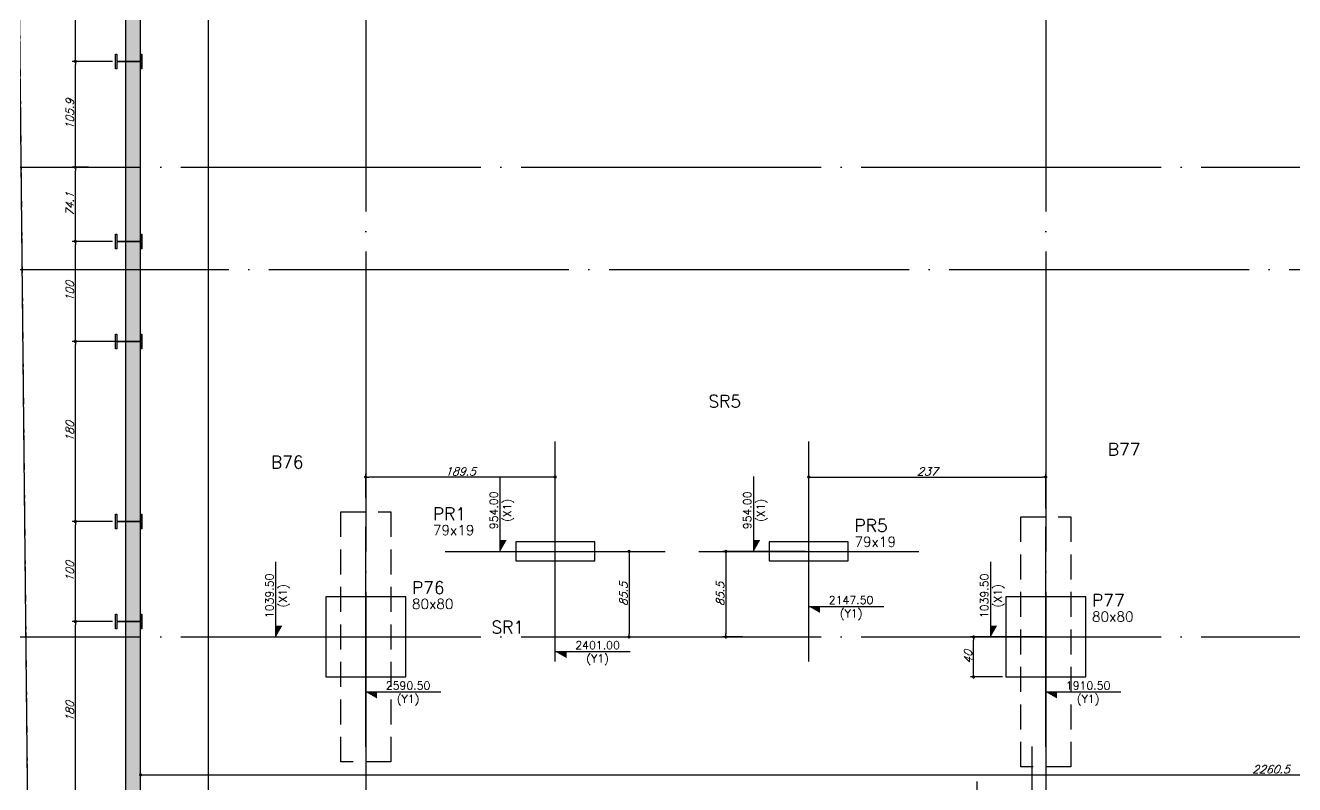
# Model space of a CAD drawing. Header units: millimetres. Extents: x -4281 to 5364, y -2128 to 2372.
# Drawn here: x -3640 to -2371, y -632 to 127 of the extents above; entities that cross this region are included whole.
import ezdxf
from ezdxf.enums import TextEntityAlignment as Align

# ---------------------------------------------------------------- set-up
doc = ezdxf.new("R2010")
doc.units = ezdxf.units.MM
doc.header["$LTSCALE"] = 50
for name, pattern in [('CONTINUO', [0, 0]), ('DASHED', [0.75, 0.5, -0.25]), ('EIXO', [6.8, 6, -0.4, 0, -0.4])]:
    doc.linetypes.add(name, pattern=pattern)
doc.layers.add('A-DETL-MBND', color=5, linetype='Continuous', lineweight=9)
for name, color, linetype in [('F-ATRIBUTO', 6, 'Continuous'), ('F-BLOCOS-NOME', 3, 'Continuous'), ('F-COTAS', 106, 'Continuous'), ('F-COTAS-ACUMU-1', 94, 'Continuous'), ('F-COTAS_PM', 106, 'Continuous'), ('F-DIVISA', 6, 'Continuous'), ('F-EIXO', 12, 'EIXO'), ('F-EIXOS-DET', 1, 'Continuous'), ('F-EST-COTA', 1, 'Continuous'), ('F-ESTACAS-BARRETE', 2, 'Continuous'), ('F-PILARES-DIM', 172, 'Continuous'), ('F-PILARES-HACH', 174, 'Continuous'), ('F-PILARES-N', 170, 'Continuous'), ('F-PILARES-NOME', 170, 'Continuous'), ('F-PM_EST', 1, 'Continuous'), ('F-SOLIDO-EST', 252, 'Continuous'), ('F-TEXTO', 6, 'Continuous'), ('F-VIGAS', 3, 'Continuous'), ('TG', 7, 'CONTINUO')]:
    doc.layers.add(name, color=color, linetype=linetype)
doc.styles.add('COTA', font='SIMPLEX.SHX')
doc.styles.add('CP-TEXT-INCL', font='romans.shx', dxfattribs={"oblique": 20})
doc.styles.add('MCP', font='romans.shx')
doc.styles.add('ROMANS', font='romans.shx')
doc.dimstyles.new('CP-COTAS-50', dxfattribs={"dimscale": 0.64, "dimtxt": 12.5, "dimasz": 5, "dimexe": 5, "dimexo": 5, "dimgap": 2.5, "dimtad": 1, "dimdec": 1, "dimdsep": 46, "dimtxsty": 'CP-TEXT-INCL', "dimblk1": 'DOT', "dimblk2": 'DOT', "dimsah": 1, "dimcen": 9, "dimclrd": 256, "dimclre": 256, "dimclrt": 256, "dimadec": 0, "dimazin": 0, "dimtfac": 1, "dimtdec": 1, "dimtmove": 2, "dimatfit": 3, "dimldrblk": 'DOT', "dimfxl": 0, "dimtolj": 1, "dimarcsym": 0})

# ---------------------------------------------------------------- blocks, each defined once
blk = doc.blocks.new('*U4')
at = {"layer": 'F-EIXO'}
blk.add_line((0, 0), (7285, 0), dxfattribs=at)
at = {"layer": 'F-TEXTO', "style": 'ROMANS'}
blk.add_attdef('EIXO', text='', height=17.5, dxfattribs=at).set_placement((-28.2072, 0), align=Align.MIDDLE_CENTER)
blk = doc.blocks.new('*U5')
at = {"layer": 'F-EIXO'}
blk.add_line((0, 0), (7197, 0), dxfattribs=at)
at = {"layer": 'F-TEXTO', "style": 'ROMANS'}
blk.add_attdef('EIXO', text='', height=17.5, dxfattribs=at).set_placement((-28.2072, 0), align=Align.MIDDLE_CENTER)
blk = doc.blocks.new('*U12')
at = {"layer": 'F-EIXO'}
blk.add_line((0, 0), (0, -3025), dxfattribs=at)
at = {"layer": 'F-TEXTO', "style": 'ROMANS'}
blk.add_attdef('EIXO', text='', height=17.5, rotation=360, dxfattribs=at).set_placement((0, 28.2072), align=Align.MIDDLE_CENTER)
blk = doc.blocks.new('*U505')
at = {"layer": 'F-EIXO'}
blk.add_line((0, 0), (0, -2950), dxfattribs=at)
at = {"layer": 'F-TEXTO', "style": 'ROMANS'}
blk.add_attdef('EIXO', text='', height=17.5, rotation=360, dxfattribs=at).set_placement((0, 28.2072), align=Align.MIDDLE_CENTER)
blk = doc.blocks.new('*U21')
at = {"color": 0}
for p, q in [((-53.606, -20.79), (-53.606, -19.29)), ((-51.81, -21.89), (-50.31, -21.89))]:
    blk.add_line(p, q, dxfattribs=at)
for points in [[(-53.606, -20.79), (-53.606, -20.563), (-53.476, -20.563), (-53.606, -20.563)], [(-51.81, -21.89), (-51.583, -21.89), (-51.583, -22.02), (-51.583, -21.89)]]:
    blk.add_solid(points, dxfattribs=at)
at = {"layer": 'F-EIXOS-DET'}
for p, q in [((-51.81, -22.99), (-51.81, -18.59)), ((-54.01, -20.79), (-49.61, -20.79))]:
    blk.add_line(p, q, dxfattribs=at)
at = {"layer": 'F-ATRIBUTO', "style": 'CP-TEXT-INCL', "oblique": 20, "flags": 1}
blk.add_attdef('ENCONTRO_EIXO', (-51.81, -20.79), '', height=0.05, dxfattribs=at)
blk.add_attdef('VALORMI', text='', height=0.05, dxfattribs=at).set_placement((-51.281, -20.927), align=Align.MIDDLE_CENTER)
at = {"layer": 'F-EST-COTA', "color": 2, "style": 'COTA', "flags": 1}
for tag, p in [('COTA_X', (-9.763, 0.589)), ('COTA_Y', (-9.785, 0.245))]:
    blk.add_attdef(tag, p, '', height=0.2, dxfattribs=at)
at = {"layer": 'F-EST-COTA', "color": 2, "style": 'COTA'}
blk.add_attdef('NOME_EIXO_X', text='', height=0.16, rotation=90, dxfattribs=at).set_placement((-53.546, -19.969), align=Align.TOP_CENTER)
blk.add_attdef('COTAX_CE-2', text='', height=0.16, rotation=90, dxfattribs=at).set_placement((-53.606, -19.969), align=Align.BOTTOM_CENTER)
blk.add_attdef('COTAY_CE-2', text='', height=0.16, dxfattribs=at).set_placement((-50.962, -21.89), align=Align.BOTTOM_CENTER)
blk.add_attdef('NOME_EIXO_Y', text='', height=0.16, dxfattribs=at).set_placement((-50.962, -21.95), align=Align.TOP_CENTER)
blk = doc.blocks.new('*U23')
at = {"color": 0}
for p, q in [((-49.12, -19.08), (-49.12, -17.58)), ((-48.02, -21.082), (-46.52, -21.082))]:
    blk.add_line(p, q, dxfattribs=at)
for points in [[(-49.12, -19.08), (-49.12, -18.853), (-48.99, -18.853), (-49.12, -18.853)], [(-48.02, -21.082), (-47.793, -21.082), (-47.793, -21.212), (-47.793, -21.082)]]:
    blk.add_solid(points, dxfattribs=at)
at = {"layer": 'F-EIXOS-DET'}
for p, q in [((-48.02, -21.28), (-48.02, -16.88)), ((-50.22, -19.08), (-45.82, -19.08))]:
    blk.add_line(p, q, dxfattribs=at)
at = {"layer": 'F-ATRIBUTO', "style": 'CP-TEXT-INCL', "oblique": 20, "flags": 1}
blk.add_attdef('ENCONTRO_EIXO', (-48.02, -19.08), '', height=0.05, dxfattribs=at)
blk.add_attdef('VALORMI', text='', height=0.05, dxfattribs=at).set_placement((-47.491, -19.217), align=Align.MIDDLE_CENTER)
at = {"layer": 'F-EST-COTA', "color": 2, "style": 'COTA', "flags": 1}
for tag, p in [('COTA_X', (-9.763, 0.589)), ('COTA_Y', (-9.785, 0.245))]:
    blk.add_attdef(tag, p, '', height=0.2, dxfattribs=at)
at = {"layer": 'F-EST-COTA', "color": 2, "style": 'COTA'}
blk.add_attdef('COTAX_CE-2', text='', height=0.16, rotation=90, dxfattribs=at).set_placement((-49.12, -18.259), align=Align.BOTTOM_CENTER)
blk.add_attdef('NOME_EIXO_X', text='', height=0.16, rotation=90, dxfattribs=at).set_placement((-49.06, -18.259), align=Align.TOP_CENTER)
blk.add_attdef('COTAY_CE-2', text='', height=0.16, dxfattribs=at).set_placement((-47.172, -21.082), align=Align.BOTTOM_CENTER)
blk.add_attdef('NOME_EIXO_Y', text='', height=0.16, dxfattribs=at).set_placement((-47.172, -21.142), align=Align.TOP_CENTER)
blk = doc.blocks.new('*U25')
at = {"color": 0}
for p, q in [((-44.05, -19.08), (-44.05, -17.58)), ((-42.95, -20.18), (-41.45, -20.18))]:
    blk.add_line(p, q, dxfattribs=at)
for points in [[(-44.05, -19.08), (-44.05, -18.853), (-43.92, -18.853), (-44.05, -18.853)], [(-42.95, -20.18), (-42.723, -20.18), (-42.723, -20.31), (-42.723, -20.18)]]:
    blk.add_solid(points, dxfattribs=at)
at = {"layer": 'F-EIXOS-DET'}
for p, q in [((-42.95, -21.28), (-42.95, -16.88)), ((-45.15, -19.08), (-40.75, -19.08))]:
    blk.add_line(p, q, dxfattribs=at)
at = {"layer": 'F-ATRIBUTO', "style": 'CP-TEXT-INCL', "oblique": 20, "flags": 1}
blk.add_attdef('ENCONTRO_EIXO', (-42.95, -19.08), '', height=0.05, dxfattribs=at)
blk.add_attdef('VALORMI', text='', height=0.05, dxfattribs=at).set_placement((-42.421, -19.217), align=Align.MIDDLE_CENTER)
at = {"layer": 'F-EST-COTA', "color": 2, "style": 'COTA', "flags": 1}
for tag, p in [('COTA_X', (-9.763, 0.589)), ('COTA_Y', (-9.785, 0.245))]:
    blk.add_attdef(tag, p, '', height=0.2, dxfattribs=at)
at = {"layer": 'F-EST-COTA', "color": 2, "style": 'COTA'}
blk.add_attdef('COTAX_CE-2', text='', height=0.16, rotation=90, dxfattribs=at).set_placement((-44.05, -18.259), align=Align.BOTTOM_CENTER)
blk.add_attdef('NOME_EIXO_X', text='', height=0.16, rotation=90, dxfattribs=at).set_placement((-43.99, -18.259), align=Align.TOP_CENTER)
blk.add_attdef('COTAY_CE-2', text='', height=0.16, dxfattribs=at).set_placement((-42.102, -20.18), align=Align.BOTTOM_CENTER)
blk.add_attdef('NOME_EIXO_Y', text='', height=0.16, dxfattribs=at).set_placement((-42.102, -20.24), align=Align.TOP_CENTER)
blk = doc.blocks.new('*U26')
at = {"color": 0}
for p, q in [((-39.58, -25.18), (-39.58, -23.68)), ((-38.48, -26.842), (-36.98, -26.842))]:
    blk.add_line(p, q, dxfattribs=at)
for points in [[(-39.58, -25.18), (-39.58, -24.953), (-39.45, -24.953), (-39.58, -24.953)], [(-38.48, -26.842), (-38.253, -26.842), (-38.253, -26.972), (-38.253, -26.842)]]:
    blk.add_solid(points, dxfattribs=at)
at = {"layer": 'F-EIXOS-DET'}
for p, q in [((-38.48, -27.38), (-38.48, -22.98)), ((-40.68, -25.18), (-36.28, -25.18))]:
    blk.add_line(p, q, dxfattribs=at)
at = {"layer": 'F-ATRIBUTO', "style": 'CP-TEXT-INCL', "oblique": 20, "flags": 1}
blk.add_attdef('ENCONTRO_EIXO', (-38.48, -25.18), '', height=0.05, dxfattribs=at)
blk.add_attdef('VALORMI', text='', height=0.05, dxfattribs=at).set_placement((-37.951, -25.317), align=Align.MIDDLE_CENTER)
at = {"layer": 'F-EST-COTA', "color": 2, "style": 'COTA', "flags": 1}
for tag, p in [('COTA_X', (-9.763, 0.589)), ('COTA_Y', (-9.785, 0.245))]:
    blk.add_attdef(tag, p, '', height=0.2, dxfattribs=at)
at = {"layer": 'F-EST-COTA', "color": 2, "style": 'COTA'}
blk.add_attdef('COTAX_CE-2', text='', height=0.16, rotation=90, dxfattribs=at).set_placement((-39.58, -24.359), align=Align.BOTTOM_CENTER)
blk.add_attdef('NOME_EIXO_X', text='', height=0.16, rotation=90, dxfattribs=at).set_placement((-39.52, -24.359), align=Align.TOP_CENTER)
blk.add_attdef('COTAY_CE-2', text='', height=0.16, dxfattribs=at).set_placement((-37.632, -26.842), align=Align.BOTTOM_CENTER)
blk.add_attdef('NOME_EIXO_Y', text='', height=0.16, dxfattribs=at).set_placement((-37.632, -26.902), align=Align.TOP_CENTER)
blk = doc.blocks.new('*U27')
at = {"color": 0}
for p, q in [((-39.31, -20.79), (-39.31, -19.29)), ((-38.21, -21.89), (-36.71, -21.89))]:
    blk.add_line(p, q, dxfattribs=at)
for points in [[(-39.31, -20.79), (-39.31, -20.563), (-39.18, -20.563), (-39.31, -20.563)], [(-38.21, -21.89), (-37.983, -21.89), (-37.983, -22.02), (-37.983, -21.89)]]:
    blk.add_solid(points, dxfattribs=at)
at = {"layer": 'F-EIXOS-DET'}
for p, q in [((-38.21, -22.99), (-38.21, -18.59)), ((-40.41, -20.79), (-36.01, -20.79))]:
    blk.add_line(p, q, dxfattribs=at)
at = {"layer": 'F-ATRIBUTO', "style": 'CP-TEXT-INCL', "oblique": 20, "flags": 1}
blk.add_attdef('ENCONTRO_EIXO', (-38.21, -20.79), '', height=0.05, dxfattribs=at)
blk.add_attdef('VALORMI', text='', height=0.05, dxfattribs=at).set_placement((-37.681, -20.927), align=Align.MIDDLE_CENTER)
at = {"layer": 'F-EST-COTA', "color": 2, "style": 'COTA', "flags": 1}
for tag, p in [('COTA_X', (-9.763, 0.589)), ('COTA_Y', (-9.785, 0.245))]:
    blk.add_attdef(tag, p, '', height=0.2, dxfattribs=at)
at = {"layer": 'F-EST-COTA', "color": 2, "style": 'COTA'}
blk.add_attdef('NOME_EIXO_X', text='', height=0.16, rotation=90, dxfattribs=at).set_placement((-39.25, -19.969), align=Align.TOP_CENTER)
blk.add_attdef('COTAX_CE-2', text='', height=0.16, rotation=90, dxfattribs=at).set_placement((-39.31, -19.969), align=Align.BOTTOM_CENTER)
blk.add_attdef('COTAY_CE-2', text='', height=0.16, dxfattribs=at).set_placement((-37.362, -21.89), align=Align.BOTTOM_CENTER)
blk.add_attdef('NOME_EIXO_Y', text='', height=0.16, dxfattribs=at).set_placement((-37.362, -21.95), align=Align.TOP_CENTER)
blk = doc.blocks.new('_DOT')
at = {"color": 0, "linetype": 'ByBlock'}
blk.add_line((-0.5, 0), (-1, 0), dxfattribs=at)
at = {"color": 0, "linetype": 'ByBlock', "const_width": 0.5}
blk.add_lwpolyline([(-0.25, 0, 1), (0.25, 0, 1)], format="xyb", close=True, dxfattribs=at)
blk = doc.blocks.new('*D195')
at = {"layer": 'DEFPOINTS', "color": 0, "transparency": 16777216}
for p in [(-2692.1, -484.5), (-2620, -484.5), (-2660, -524.5)]:
    blk.add_point(p, dxfattribs=at)
at = {"layer": 'F-COTAS', "lineweight": -2, "transparency": 16777216}
for p, q in [((-2623.2, -484.5), (-2695.3, -484.5)), ((-2692.1, -521.3), (-2692.1, -487.7)), ((-2663.2, -524.5), (-2695.3, -524.5))]:
    blk.add_line(p, q, dxfattribs=at)
at = {"layer": 'F-COTAS', "lineweight": -2, "transparency": 16777216, "xscale": 3.2, "yscale": 3.2, "zscale": 3.2}
for p, rotation in [((-2692.1, -484.5), 90), ((-2692.1, -524.5), 270)]:
    blk.add_blockref('_DOT', p, dxfattribs=dict(at, rotation=rotation))
at = {"layer": 'F-COTAS', "transparency": 16777216, "insert": (-2697.7, -504.5), "char_height": 8, "attachment_point": 5, "rotation": 90, "style": 'CP-TEXT-INCL'}
blk.add_mtext('\\A1;40', dxfattribs=at)
blk = doc.blocks.new('*D115')
at = {"layer": 'DEFPOINTS', "color": 0, "transparency": 16777216}
for p in [(-3110.5, -399), (-3060.2, -484.5), (-3036.6, -484.5)]:
    blk.add_point(p, dxfattribs=at)
at = {"layer": 'F-COTAS', "lineweight": -2, "transparency": 16777216}
for p, q in [((-3107.3, -399), (-3033.4, -399)), ((-3036.6, -402.2), (-3036.6, -481.3)), ((-3057, -484.5), (-3033.4, -484.5))]:
    blk.add_line(p, q, dxfattribs=at)
at = {"layer": 'F-COTAS', "lineweight": -2, "transparency": 16777216, "xscale": 3.2, "yscale": 3.2, "zscale": 3.2}
for p, rotation in [((-3036.6, -399), 90), ((-3036.6, -484.5), 270)]:
    blk.add_blockref('_DOT', p, dxfattribs=dict(at, rotation=rotation))
at = {"layer": 'F-COTAS', "transparency": 16777216, "insert": (-3042.2, -441.7), "char_height": 8, "attachment_point": 5, "rotation": 90, "style": 'CP-TEXT-INCL'}
blk.add_mtext('\\A1;85.5', dxfattribs=at)
blk = doc.blocks.new('*D116')
at = {"layer": 'DEFPOINTS', "color": 0, "transparency": 16777216}
for p in [(-3300, -324.6), (-3300, -349), (-3110.5, -399)]:
    blk.add_point(p, dxfattribs=at)
at = {"layer": 'F-COTAS', "lineweight": -2, "transparency": 16777216}
for p, q in [((-3300, -345.8), (-3300, -321.4)), ((-3113.7, -324.6), (-3296.8, -324.6)), ((-3110.5, -395.8), (-3110.5, -321.4))]:
    blk.add_line(p, q, dxfattribs=at)
at = {"layer": 'F-COTAS', "lineweight": -2, "transparency": 16777216, "xscale": 3.2, "yscale": 3.2, "zscale": 3.2, "rotation": 180}
blk.add_blockref('_DOT', (-3300, -324.6), dxfattribs=at)
at = {"layer": 'F-COTAS', "lineweight": -2, "transparency": 16777216, "xscale": 3.2, "yscale": 3.2, "zscale": 3.2}
blk.add_blockref('_DOT', (-3110.5, -324.6), dxfattribs=at)
at = {"layer": 'F-COTAS', "transparency": 16777216, "insert": (-3205.3, -319), "char_height": 8, "attachment_point": 5, "style": 'CP-TEXT-INCL'}
blk.add_mtext('\\A1;189.5', dxfattribs=at)
blk = doc.blocks.new('*D117')
at = {"layer": 'DEFPOINTS', "color": 0, "transparency": 16777216}
for p in [(-2620, -324.6), (-2620, -359.3), (-2857, -399)]:
    blk.add_point(p, dxfattribs=at)
at = {"layer": 'F-COTAS', "lineweight": -2, "transparency": 16777216}
for p, q in [((-2857, -395.8), (-2857, -321.4)), ((-2853.8, -324.6), (-2623.2, -324.6)), ((-2620, -356.1), (-2620, -321.4))]:
    blk.add_line(p, q, dxfattribs=at)
at = {"layer": 'F-COTAS', "lineweight": -2, "transparency": 16777216, "xscale": 3.2, "yscale": 3.2, "zscale": 3.2, "rotation": 180}
blk.add_blockref('_DOT', (-2857, -324.6), dxfattribs=at)
at = {"layer": 'F-COTAS', "lineweight": -2, "transparency": 16777216, "xscale": 3.2, "yscale": 3.2, "zscale": 3.2}
blk.add_blockref('_DOT', (-2620, -324.6), dxfattribs=at)
at = {"layer": 'F-COTAS', "transparency": 16777216, "insert": (-2738.5, -319), "char_height": 8, "attachment_point": 5, "style": 'CP-TEXT-INCL'}
blk.add_mtext('\\A1;237', dxfattribs=at)
blk = doc.blocks.new('*D118')
at = {"layer": 'DEFPOINTS', "color": 0, "transparency": 16777216}
for p in [(-2857, -399), (-2939.8, -484.5), (-2919.9, -484.5)]:
    blk.add_point(p, dxfattribs=at)
at = {"layer": 'F-COTAS', "lineweight": -2, "transparency": 16777216}
for p, q in [((-2860.2, -399), (-2943, -399)), ((-2939.8, -402.2), (-2939.8, -481.3)), ((-2923.1, -484.5), (-2943, -484.5))]:
    blk.add_line(p, q, dxfattribs=at)
at = {"layer": 'F-COTAS', "lineweight": -2, "transparency": 16777216, "xscale": 3.2, "yscale": 3.2, "zscale": 3.2}
for p, rotation in [((-2939.8, -399), 90), ((-2939.8, -484.5), 270)]:
    blk.add_blockref('_DOT', p, dxfattribs=dict(at, rotation=rotation))
at = {"layer": 'F-COTAS', "transparency": 16777216, "insert": (-2945.4, -441.7), "char_height": 8, "attachment_point": 5, "rotation": 90, "style": 'CP-TEXT-INCL'}
blk.add_mtext('\\A1;85.5', dxfattribs=at)
blk = doc.blocks.new('*D226')
at = {"layer": 'DEFPOINTS', "color": 0, "transparency": 16777216}
for p in [(-3900.4, 555), (-3898.8, 555), (-3630.8, -1353.1)]:
    blk.add_point(p, dxfattribs=at)
at = {"layer": 'F-COTAS', "lineweight": -2, "transparency": 16777216}
for p, q in [((-3902, 555), (-3903.6, 555)), ((-3900.4, -1349.9), (-3900.4, 551.8)), ((-3634, -1353.1), (-3903.6, -1353.1))]:
    blk.add_line(p, q, dxfattribs=at)
at = {"layer": 'F-COTAS', "lineweight": -2, "transparency": 16777216, "xscale": 3.2, "yscale": 3.2, "zscale": 3.2}
for p, rotation in [((-3900.4, 555), 90), ((-3900.4, -1353.1), 270)]:
    blk.add_blockref('_DOT', p, dxfattribs=dict(at, rotation=rotation))
at = {"layer": 'F-COTAS', "transparency": 16777216, "insert": (-3906, -399), "char_height": 8, "attachment_point": 5, "rotation": 90, "style": 'CP-TEXT-INCL'}
blk.add_mtext('\\A1;1908.1', dxfattribs=at)
blk = doc.blocks.new('A$C738E28E5')
at = {"layer": 'F-SOLIDO-EST'}
h = blk.add_hatch(color=256, dxfattribs=at)
h.dxf.hatch_style = 1
h.paths.add_polyline_path([(-1249.5, -524.5), (-1264.5, -524.5), (-1264.5, -919.5), (-3525, -919.5), (-3525, 1424), (-3299.5, 1649.5), (-3290, 1649.5), (-3290, 1664.5), (-3305.7, 1664.5), (-3540, 1430.2), (-3540, -934.5), (-1249.5, -934.5)])
blk = doc.blocks.new('A$C3CB31523')
at = {"layer": 'F-VIGAS'}
for points in [[(-3290, 6664.5), (-3305.7, 6664.5), (-3540, 6430.2), (-3540, 4065.5), (-1249.5, 4065.5), (-1249.5, 4475.5)], [(-1264.5, 4475.5), (-1264.5, 4080.5), (-3525, 4080.5), (-3525, 6424), (-3299.5, 6649.5), (-3290, 6649.5)]]:
    blk.add_lwpolyline(points, dxfattribs=at)
at = {"layer": 'F-SOLIDO-EST'}
blk.add_blockref('A$C738E28E5', (0, 5000), dxfattribs=at)
blk = doc.blocks.new('*D257')
at = {"layer": 'DEFPOINTS', "color": 0, "transparency": 16777216}
for p in [(-1264.5, -622.4), (-3525, -653.2), (-1264.5, -653.2)]:
    blk.add_point(p, dxfattribs=at)
at = {"layer": 'F-COTAS', "lineweight": -2, "transparency": 16777216}
for p, q in [((-3525, -650), (-3525, -619.2)), ((-1264.5, -650), (-1264.5, -619.2)), ((-3521.8, -622.4), (-1267.7, -622.4))]:
    blk.add_line(p, q, dxfattribs=at)
at = {"layer": 'F-COTAS', "lineweight": -2, "transparency": 16777216, "xscale": 3.2, "yscale": 3.2, "zscale": 3.2, "rotation": 180}
blk.add_blockref('_DOT', (-3525, -622.4), dxfattribs=at)
at = {"layer": 'F-COTAS', "lineweight": -2, "transparency": 16777216, "xscale": 3.2, "yscale": 3.2, "zscale": 3.2}
blk.add_blockref('_DOT', (-1264.5, -622.4), dxfattribs=at)
at = {"layer": 'F-COTAS', "transparency": 16777216, "insert": (-2394.8, -616.8), "char_height": 8, "attachment_point": 5, "style": 'CP-TEXT-INCL'}
blk.add_mtext('\\A1;2260.5', dxfattribs=at)
blk = doc.blocks.new('*D259')
at = {"layer": 'DEFPOINTS', "color": 0, "transparency": 16777216}
for p in [(-3525, 1424), (-3493.8, -919.5), (-3457.6, -919.5)]:
    blk.add_point(p, dxfattribs=at)
at = {"layer": 'F-COTAS', "lineweight": -2, "transparency": 16777216}
for p, q in [((-3521.8, 1424), (-3454.4, 1424)), ((-3457.6, 1420.8), (-3457.6, -916.3)), ((-3490.6, -919.5), (-3454.4, -919.5))]:
    blk.add_line(p, q, dxfattribs=at)
at = {"layer": 'F-COTAS', "lineweight": -2, "transparency": 16777216, "xscale": 3.2, "yscale": 3.2, "zscale": 3.2}
for p, rotation in [((-3457.6, 1424), 90), ((-3457.6, -919.5), 270)]:
    blk.add_blockref('_DOT', p, dxfattribs=dict(at, rotation=rotation))
at = {"layer": 'F-COTAS', "transparency": 16777216, "insert": (-3463.2, 252.2), "char_height": 8, "attachment_point": 5, "rotation": 90, "style": 'CP-TEXT-INCL'}
blk.add_mtext('\\A1;2343.5', dxfattribs=at)
blk = doc.blocks.new('Pilares W Gerdau - W250X38_5-590854-Térreo')
at = {"layer": 'F-PM_EST'}
for p, q in [((-7.35, 11.98), (-7.35, 13.1)), ((-7.35, 13.1), (7.35, 13.1)), ((-7.35, 13.1), (7.35, 13.1)), ((-7.35, 11.98), (-7.35, 13.1)), ((7.35, 13.1), (7.35, 11.98)), ((7.35, 13.1), (7.35, 11.98)), ((-0.33, 11.98), (-7.35, 11.98)), ((-0.33, 11.98), (-7.35, 11.98)), ((-0.33, -11.98), (-0.33, 11.98)), ((-0.33, -11.98), (-0.33, 11.98)), ((7.35, 11.98), (0.33, 11.98)), ((0.33, 11.98), (0.33, -11.98)), ((0.33, 11.98), (0.33, -11.98)), ((7.35, 11.98), (0.33, 11.98)), ((-7.35, -13.1), (-7.35, -11.98)), ((-7.35, -11.98), (-0.33, -11.98)), ((-7.35, -11.98), (-0.33, -11.98)), ((-7.35, -13.1), (-7.35, -11.98)), ((0.33, -11.98), (7.35, -11.98)), ((0.33, -11.98), (7.35, -11.98)), ((7.35, -11.98), (7.35, -13.1)), ((7.35, -11.98), (7.35, -13.1)), ((7.35, -13.1), (-7.35, -13.1)), ((7.35, -13.1), (-7.35, -13.1))]:
    blk.add_line(p, q, dxfattribs=at)
blk = doc.blocks.new('Pilares W Gerdau - W250X38_5-590579-Térreo')
at = {"layer": 'F-PM_EST'}
for p, q in [((-7.35, 11.98), (-7.35, 13.1)), ((-7.35, 13.1), (7.35, 13.1)), ((-7.35, 13.1), (7.35, 13.1)), ((-7.35, 11.98), (-7.35, 13.1)), ((7.35, 13.1), (7.35, 11.98)), ((7.35, 13.1), (7.35, 11.98)), ((-0.33, 11.98), (-7.35, 11.98)), ((-0.33, 11.98), (-7.35, 11.98)), ((-0.33, -11.98), (-0.33, 11.98)), ((-0.33, -11.98), (-0.33, 11.98)), ((7.35, 11.98), (0.33, 11.98)), ((0.33, 11.98), (0.33, -11.98)), ((0.33, 11.98), (0.33, -11.98)), ((7.35, 11.98), (0.33, 11.98)), ((-7.35, -13.1), (-7.35, -11.98)), ((-7.35, -11.98), (-0.33, -11.98)), ((-7.35, -11.98), (-0.33, -11.98)), ((-7.35, -13.1), (-7.35, -11.98)), ((0.33, -11.98), (7.35, -11.98)), ((0.33, -11.98), (7.35, -11.98)), ((7.35, -11.98), (7.35, -13.1)), ((7.35, -11.98), (7.35, -13.1)), ((7.35, -13.1), (-7.35, -13.1)), ((7.35, -13.1), (-7.35, -13.1))]:
    blk.add_line(p, q, dxfattribs=at)
blk = doc.blocks.new('*D341')
at = {"layer": 'DEFPOINTS', "color": 0, "transparency": 16777216}
for p in [(-3590.3, -89.1), (-3550, -89.1), (-3537.2, -189.1)]:
    blk.add_point(p, dxfattribs=at)
at = {"layer": 'F-COTAS_PM', "lineweight": -2, "transparency": 16777216}
for p, q in [((-3553.2, -89.1), (-3593.5, -89.1)), ((-3590.3, -185.9), (-3590.3, -92.3)), ((-3540.4, -189.1), (-3593.5, -189.1))]:
    blk.add_line(p, q, dxfattribs=at)
at = {"layer": 'F-COTAS_PM', "lineweight": -2, "transparency": 16777216, "xscale": 3.2, "yscale": 3.2, "zscale": 3.2}
for p, rotation in [((-3590.3, -89.1), 90), ((-3590.3, -189.1), 270)]:
    blk.add_blockref('_DOT', p, dxfattribs=dict(at, rotation=rotation))
at = {"layer": 'F-COTAS_PM', "transparency": 16777216, "insert": (-3595.9, -139.1), "char_height": 8, "attachment_point": 5, "rotation": 90, "style": 'CP-TEXT-INCL'}
blk.add_mtext('\\A1;100', dxfattribs=at)
blk = doc.blocks.new('*D342')
at = {"layer": 'DEFPOINTS', "color": 0, "transparency": 16777216}
for p in [(-3590.3, 90.9), (-3550, 90.9), (-3579.2, -15)]:
    blk.add_point(p, dxfattribs=at)
at = {"layer": 'F-COTAS_PM', "lineweight": -2, "transparency": 16777216}
for p, q in [((-3553.2, 90.9), (-3593.5, 90.9)), ((-3590.3, -11.8), (-3590.3, 87.7)), ((-3582.4, -15), (-3593.5, -15))]:
    blk.add_line(p, q, dxfattribs=at)
at = {"layer": 'F-COTAS_PM', "lineweight": -2, "transparency": 16777216, "xscale": 3.2, "yscale": 3.2, "zscale": 3.2}
for p, rotation in [((-3590.3, 90.9), 90), ((-3590.3, -15), 270)]:
    blk.add_blockref('_DOT', p, dxfattribs=dict(at, rotation=rotation))
at = {"layer": 'F-COTAS_PM', "transparency": 16777216, "insert": (-3595.9, 38), "char_height": 8, "attachment_point": 5, "rotation": 90, "style": 'CP-TEXT-INCL'}
blk.add_mtext('\\A1;105.9', dxfattribs=at)
blk = doc.blocks.new('*D343')
at = {"layer": 'DEFPOINTS', "color": 0, "transparency": 16777216}
for p in [(-3590.3, 190.9), (-3550, 190.9), (-3550, 90.9)]:
    blk.add_point(p, dxfattribs=at)
at = {"layer": 'F-COTAS_PM', "lineweight": -2, "transparency": 16777216}
for p, q in [((-3553.2, 190.9), (-3593.5, 190.9)), ((-3590.3, 94.1), (-3590.3, 187.7)), ((-3553.2, 90.9), (-3593.5, 90.9))]:
    blk.add_line(p, q, dxfattribs=at)
at = {"layer": 'F-COTAS_PM', "lineweight": -2, "transparency": 16777216, "xscale": 3.2, "yscale": 3.2, "zscale": 3.2}
for p, rotation in [((-3590.3, 190.9), 90), ((-3590.3, 90.9), 270)]:
    blk.add_blockref('_DOT', p, dxfattribs=dict(at, rotation=rotation))
at = {"layer": 'F-COTAS_PM', "transparency": 16777216, "insert": (-3595.9, 140.9), "char_height": 8, "attachment_point": 5, "rotation": 90, "style": 'CP-TEXT-INCL'}
blk.add_mtext('\\A1;100', dxfattribs=at)
blk = doc.blocks.new('*D346')
at = {"layer": 'DEFPOINTS', "color": 0, "transparency": 16777216}
for p in [(-3590.3, -469.1), (-3550, -469.1), (-3550, -649.1)]:
    blk.add_point(p, dxfattribs=at)
at = {"layer": 'F-COTAS_PM', "lineweight": -2, "transparency": 16777216}
for p, q in [((-3553.2, -469.1), (-3593.5, -469.1)), ((-3590.3, -645.9), (-3590.3, -472.3)), ((-3553.2, -649.1), (-3593.5, -649.1))]:
    blk.add_line(p, q, dxfattribs=at)
at = {"layer": 'F-COTAS_PM', "lineweight": -2, "transparency": 16777216, "xscale": 3.2, "yscale": 3.2, "zscale": 3.2}
for p, rotation in [((-3590.3, -469.1), 90), ((-3590.3, -649.1), 270)]:
    blk.add_blockref('_DOT', p, dxfattribs=dict(at, rotation=rotation))
at = {"layer": 'F-COTAS_PM', "transparency": 16777216, "insert": (-3595.9, -559.1), "char_height": 8, "attachment_point": 5, "rotation": 90, "style": 'CP-TEXT-INCL'}
blk.add_mtext('\\A1;180', dxfattribs=at)
blk = doc.blocks.new('*D347')
at = {"layer": 'DEFPOINTS', "color": 0, "transparency": 16777216}
for p in [(-3590.3, -369.1), (-3550, -369.1), (-3550, -469.1)]:
    blk.add_point(p, dxfattribs=at)
at = {"layer": 'F-COTAS_PM', "lineweight": -2, "transparency": 16777216}
for p, q in [((-3553.2, -369.1), (-3593.5, -369.1)), ((-3590.3, -465.9), (-3590.3, -372.3)), ((-3553.2, -469.1), (-3593.5, -469.1))]:
    blk.add_line(p, q, dxfattribs=at)
at = {"layer": 'F-COTAS_PM', "lineweight": -2, "transparency": 16777216, "xscale": 3.2, "yscale": 3.2, "zscale": 3.2}
for p, rotation in [((-3590.3, -369.1), 90), ((-3590.3, -469.1), 270)]:
    blk.add_blockref('_DOT', p, dxfattribs=dict(at, rotation=rotation))
at = {"layer": 'F-COTAS_PM', "transparency": 16777216, "insert": (-3595.9, -419.1), "char_height": 8, "attachment_point": 5, "rotation": 90, "style": 'CP-TEXT-INCL'}
blk.add_mtext('\\A1;100', dxfattribs=at)
blk = doc.blocks.new('*D348')
at = {"layer": 'DEFPOINTS', "color": 0, "transparency": 16777216}
for p in [(-3590.3, -189.1), (-3550, -189.1), (-3550, -369.1)]:
    blk.add_point(p, dxfattribs=at)
at = {"layer": 'F-COTAS_PM', "lineweight": -2, "transparency": 16777216}
for p, q in [((-3553.2, -189.1), (-3593.5, -189.1)), ((-3590.3, -365.9), (-3590.3, -192.3)), ((-3553.2, -369.1), (-3593.5, -369.1))]:
    blk.add_line(p, q, dxfattribs=at)
at = {"layer": 'F-COTAS_PM', "lineweight": -2, "transparency": 16777216, "xscale": 3.2, "yscale": 3.2, "zscale": 3.2}
for p, rotation in [((-3590.3, -189.1), 90), ((-3590.3, -369.1), 270)]:
    blk.add_blockref('_DOT', p, dxfattribs=dict(at, rotation=rotation))
at = {"layer": 'F-COTAS_PM', "transparency": 16777216, "insert": (-3595.9, -279.1), "char_height": 8, "attachment_point": 5, "rotation": 90, "style": 'CP-TEXT-INCL'}
blk.add_mtext('\\A1;180', dxfattribs=at)
blk = doc.blocks.new('*D475')
at = {"layer": 'DEFPOINTS', "color": 0, "transparency": 16777216}
for p in [(-3590.3, -15), (-3574.1, -15), (-3574.1, -89.1)]:
    blk.add_point(p, dxfattribs=at)
at = {"layer": 'F-COTAS', "lineweight": -2, "transparency": 16777216}
for p, q in [((-3577.3, -15), (-3593.5, -15)), ((-3590.3, -85.9), (-3590.3, -18.2)), ((-3577.3, -89.1), (-3593.5, -89.1))]:
    blk.add_line(p, q, dxfattribs=at)
at = {"layer": 'F-COTAS', "lineweight": -2, "transparency": 16777216, "xscale": 3.2, "yscale": 3.2, "zscale": 3.2}
for p, rotation in [((-3590.3, -15), 90), ((-3590.3, -89.1), 270)]:
    blk.add_blockref('_DOT', p, dxfattribs=dict(at, rotation=rotation))
at = {"layer": 'F-COTAS', "transparency": 16777216, "insert": (-3595.9, -52), "char_height": 8, "attachment_point": 5, "rotation": 90, "style": 'CP-TEXT-INCL', "bg_fill": 3, "box_fill_scale": 1.1, "bg_fill_color": 256, "bg_fill_true_color": 13158600, "bg_fill_transparency": 0}
blk.add_mtext('\\A1;74.1', dxfattribs=at)
blk = doc.blocks.new('zw$25E5')
at = {"layer": 'TG', "color": 2, "linetype": 'CONTINUO'}
blk.add_polyline3d([(114.5, 124.8, 0), (80.2, 3502.1, 0)], dxfattribs=at)

msp = doc.modelspace()

# ---------------------------------------------------------------- hatches: boundary and pattern name
at = {"layer": 'F-PILARES-HACH'}
h = msp.add_hatch(dxfattribs=at)
h.set_pattern_fill('ANSI31', color=256, scale=50, style=0)
h.paths.add_polyline_path([(-2950.5, -622.5), (-2871.5, -622.5), (-2871.5, -603.5), (-2950.5, -603.5)], flags=16)

# ---------------------------------------------------------------- linework, layer by layer
at = {"layer": 'F-DIVISA', "color": 4, "linetype": 'DASHED', "ltscale": 0.25, "flags": 128}
msp.add_lwpolyline([(3296.03, 2024.21), (3571.4, 2024.21), (3587.77, 434.4), (4164.42, 438.38), (4170.81, -1407.31), (-3630.75, -1353.06), (-3665.01, 2024.21), (3277.95, 2024.21)], dxfattribs=at)
at = {"layer": 'F-ESTACAS-BARRETE', "linetype": 'DASHED'}
for points in [[(-3325, -359.5), (-3275, -359.5), (-3275, -609.5), (-3325, -609.5)], [(-2645, -364.5), (-2595, -364.5), (-2595, -614.5), (-2645, -614.5)]]:
    msp.add_lwpolyline(points, close=True, dxfattribs=at)
at = {"layer": 'F-PILARES-N'}
for points in [[(-3150, -408.5), (-3071, -408.5), (-3071, -389.5), (-3150, -389.5), (-3150, -408.5)], [(-2896.5, -408.5), (-2817.5, -408.5), (-2817.5, -389.5), (-2896.5, -389.5), (-2896.5, -408.5)], [(-3340, -524.5), (-3260, -524.5), (-3260, -444.5), (-3340, -444.5), (-3340, -524.5)], [(-2660, -524.5), (-2580, -524.5), (-2580, -444.5), (-2660, -444.5), (-2660, -524.5)]]:
    msp.add_lwpolyline(points, dxfattribs=at)

# ---------------------------------------------------------------- block references
at = {"layer": 'A-DETL-MBND', "rotation": 90.0000000000002}
for name, p in [('Pilares W Gerdau - W250X38_5-590579-Térreo', (-3536.93, 90.92)), ('Pilares W Gerdau - W250X38_5-590579-Térreo', (-3536.93, -89.08)), ('Pilares W Gerdau - W250X38_5-590854-Térreo', (-3536.93, -189.08)), ('Pilares W Gerdau - W250X38_5-590854-Térreo', (-3536.93, -369.08)), ('Pilares W Gerdau - W250X38_5-590854-Térreo', (-3536.93, -469.08))]:
    msp.add_blockref(name, p, dxfattribs=at)
at = {"layer": 'F-COTAS-ACUMU-1', "xscale": 50, "yscale": 50, "zscale": 50}
for name, values in [('*U23', {'NOME_EIXO_X': '(X1)', 'NOME_EIXO_Y': '(Y1)', 'COTAY_CE-2': '2401.00', 'COTAX_CE-2': '954.00'}), ('*U25', {'NOME_EIXO_X': '(X1)', 'NOME_EIXO_Y': '(Y1)', 'COTAY_CE-2': '2147.50', 'COTAX_CE-2': '954.00'}), ('*U21', {'NOME_EIXO_X': '(X1)', 'NOME_EIXO_Y': '(Y1)', 'COTAY_CE-2': '2590.50', 'COTAX_CE-2': '1039.50'}), ('*U27', {'NOME_EIXO_X': '(X1)', 'NOME_EIXO_Y': '(Y1)', 'COTAY_CE-2': '1910.50', 'COTAX_CE-2': '1039.50'}), ('*U26', {'NOME_EIXO_X': '(X1)', 'NOME_EIXO_Y': '(Y1)', 'COTAY_CE-2': '1924.00', 'COTAX_CE-2': '1259.00'})]:
    msp.add_blockref(name, (-709.5, 555), dxfattribs=at).add_auto_attribs(values)
at = {"layer": 'F-EIXO', "linetype": 'Continuous'}
for name, p in [('*U12', (-3300, 1941.36)), ('*U505', (-2620, 1941.36)), ('*U4', (-3824.8, -15)), ('*U5', (-3736.84, -117)), ('*U4', (-3824.8, -484.5))]:
    msp.add_blockref(name, p, dxfattribs=at)
at = {"layer": 'F-VIGAS', "linetype": 'Continuous'}
msp.add_blockref('A$C3CB31523', (0, -5000), dxfattribs=at)
at = {"layer": 'TG'}
msp.add_blockref('zw$25E5', (-3745.25, -1477.84), dxfattribs=at)

# ---------------------------------------------------------------- texts
at = {"layer": 'F-BLOCOS-NOME', "linetype": 'Continuous', "style": 'MCP'}
for s, p in [('SR5', (-2957.23, -255.15)), ('B77', (-2558.01, -303.16)), ('B76', (-3394.78, -316.04)), ('SR1', (-3174.21, -480.98))]:
    msp.add_text(s, height=12.5, dxfattribs=at).set_placement(p)
at = {"layer": 'F-PILARES-DIM', "linetype": 'Continuous', "style": 'MCP'}
for s, p in [('79x19', (-3232.79, -382.68)), ('79x19', (-2811.25, -394.37)), ('80x80', (-3253.75, -456.48)), ('80x80', (-2573.75, -469.16))]:
    msp.add_text(s, height=10, dxfattribs=at).set_placement(p)
at = {"layer": 'F-PILARES-NOME', "linetype": 'Continuous', "style": 'MCP'}
for s, p in [('PR1', (-3232.79, -367.68)), ('PR5', (-2811.25, -379.37)), ('P76', (-3253.75, -441.48)), ('P77', (-2573.75, -454.16))]:
    msp.add_text(s, height=12.5, dxfattribs=at).set_placement(p)

# ---------------------------------------------------------------- dimensions: what is measured, and where the dimension line sits
at = {"layer": 'F-COTAS'}
dim = msp.add_linear_dim(base=(-3457.58, -919.5), p1=(-3525, 1423.99), p2=(-3493.81, -919.5), angle=90, dimstyle='CP-COTAS-50', override={"dimfxl": 10}, dxfattribs=at)
dim.commit()
dim.dimension.update_dxf_attribs({"geometry": '*D259', "text_midpoint": (-3463.18, 252.24)})
for base, p1, p2, picture, middle in [((-3900.38, 555), (-3630.75, -1353.06), (-3898.82, 555), '*D226', (-3905.98, -399.03)), ((-3036.6, -484.5), (-3110.5, -399), (-3060.24, -484.5), '*D115', (-3042.2, -441.75)), ((-2939.83, -484.5), (-2857, -399), (-2919.89, -484.5), '*D118', (-2945.43, -441.75)), ((-2692.09, -484.5), (-2660, -524.5), (-2620, -484.5), '*D195', (-2697.69, -504.5))]:
    dim = msp.add_linear_dim(base=base, p1=p1, p2=p2, angle=90, dimstyle='CP-COTAS-50', dxfattribs=at)
    dim.commit()
    dim.dimension.update_dxf_attribs({"geometry": picture, "text_midpoint": middle})
for base, p1, p2, picture, middle in [((-3300, -324.64), (-3110.5, -399), (-3300, -349), '*D116', (-3205.25, -319.04)), ((-2620, -324.64), (-2857, -399), (-2620, -359.34), '*D117', (-2738.5, -319.04))]:
    dim = msp.add_linear_dim(base=base, p1=p1, p2=p2, dimstyle='CP-COTAS-50', dxfattribs=at)
    dim.commit()
    dim.dimension.update_dxf_attribs({"geometry": picture, "text_midpoint": middle})
dim = msp.add_linear_dim(base=(-1264.5, -622.44), p1=(-3525, -653.19), p2=(-1264.5, -653.19), dimstyle='CP-COTAS-50', override={"dimfxl": 10}, dxfattribs=at)
dim.commit()
dim.dimension.update_dxf_attribs({"geometry": '*D257', "text_midpoint": (-2394.75, -616.84)})
at = {"layer": 'F-COTAS_PM'}
for base, p1, p2, picture, middle in [((-3590.26, 190.92), (-3550.03, 90.92), (-3550.03, 190.92), '*D343', (-3595.86, 140.92)), ((-3590.26, 90.92), (-3579.2, -15), (-3550.03, 90.92), '*D342', (-3595.86, 37.96)), ((-3590.26, -89.08), (-3537.2, -189.08), (-3550.03, -89.08), '*D341', (-3595.86, -139.08)), ((-3590.26, -189.08), (-3550.03, -369.08), (-3550.03, -189.08), '*D348', (-3595.86, -279.08)), ((-3590.26, -369.08), (-3550.03, -469.08), (-3550.03, -369.08), '*D347', (-3595.86, -419.08)), ((-3590.26, -469.08), (-3550.03, -649.08), (-3550.03, -469.08), '*D346', (-3595.86, -559.08))]:
    dim = msp.add_linear_dim(base=base, p1=p1, p2=p2, angle=90, dimstyle='CP-COTAS-50', override={"dimfxl": 10}, dxfattribs=at)
    dim.commit()
    dim.dimension.update_dxf_attribs({"geometry": picture, "text_midpoint": middle})

# ---------------------------------------------------------------- next in the draw order: dimensions: what is measured, and where the dimension line sits
at = {"layer": 'F-COTAS'}
dim = msp.add_linear_dim(base=(-3590.26, -15), p1=(-3574.14, -89.08), p2=(-3574.14, -15), angle=90, dimstyle='CP-COTAS-50', override={"dimtfill": 1, "dimarcsym": 2}, dxfattribs=at)
dim.commit()
dim.dimension.update_dxf_attribs({"geometry": '*D475', "text_midpoint": (-3595.86, -52.04)})

doc.saveas('drawing.dxf')
